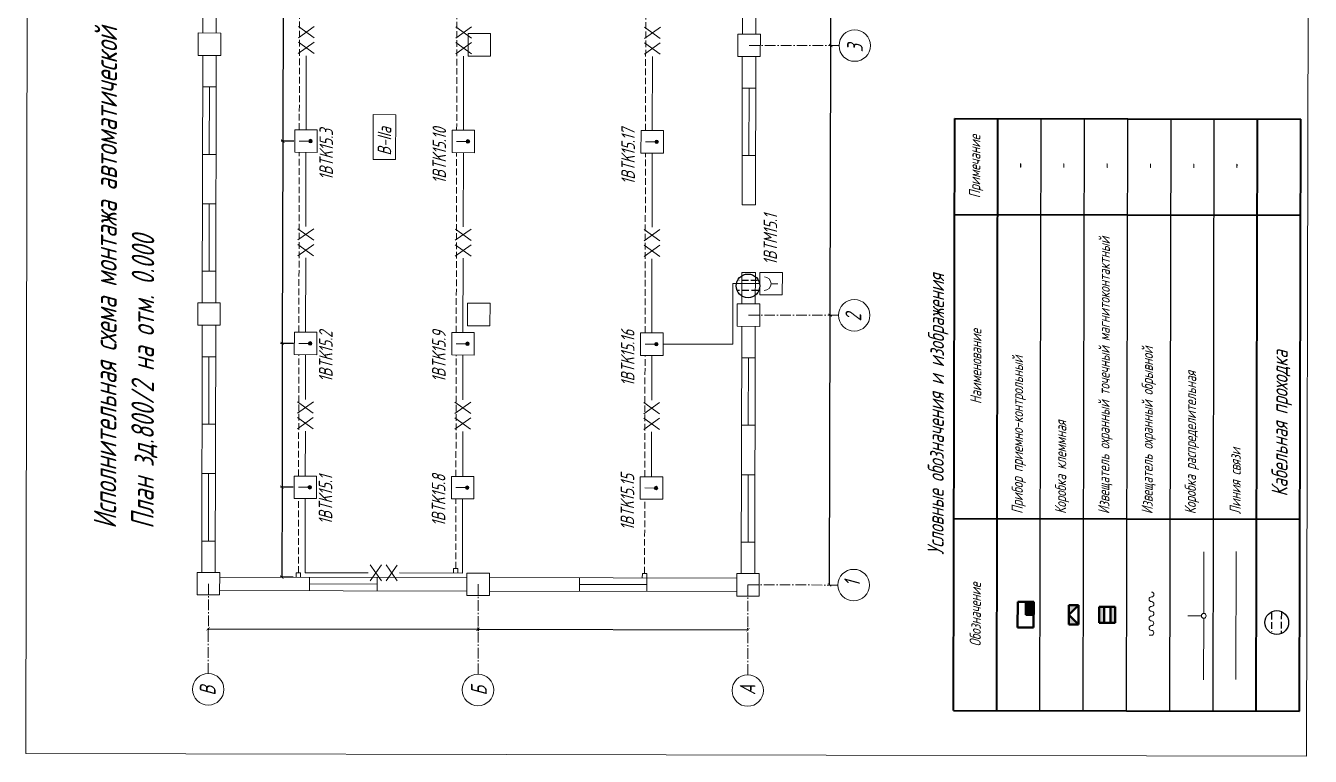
# Model space of a CAD drawing. Header units: millimetres. Extents: x 11147 to 17246, y -744 to 6547.
# Drawn here: x 14633 to 15604, y 5202 to 5755 of the extents above; entities that cross this region are included whole.
import ezdxf

# ---------------------------------------------------------------- set-up
doc = ezdxf.new("R2010")
doc.units = ezdxf.units.MM
doc.linetypes.add('gost5', pattern=[7, 5, -2, 0])
doc.linetypes.add('gost6', pattern=[12, 8, -1.5, 1, -1.5])
doc.layers.get('Defpoints').update_dxf_attribs({"color": 33})
for name, color, linetype, lineweight in [('датчик', 10, 'Continuous', 50), ('Датчики (Вновь)', 2, 'Continuous', 50), ('КаБель силовой (Вновь)', 1, 'Continuous', 60), ('Линия связи (Вновь)', 3, 'Continuous', 60), ('Осевая', 4, 'gost6', 25), ('ППК и др. приБоры', 171, 'Continuous', 50), ('Размерная', 4, 'Continuous', 25), ('Рамка толстая', 7, 'Continuous', 60), ('Рамка тонкая', 5, 'Continuous', 25), ('Связь', 84, 'Continuous', 50), ('Строительный', 251, 'Continuous', 13), ('ТаБлица', 253, 'Continuous', 25), ('текст', 7, 'Continuous', 25), ('Щиты пульты (Вновь)', 5, 'Continuous', 50), ('Элемент эл. схем', 7, 'Continuous', 35)]:
    doc.layers.add(name, color=color, linetype=linetype, lineweight=lineweight)
doc.styles.add('Simplex', font='simplex.shx', dxfattribs={"width": 0.7, "oblique": 15})
doc.styles.get("Standard").update_dxf_attribs({"font": 'arial.ttf'})
doc.dimstyles.new('ISO-25', dxfattribs={"dimtxt": 2.5, "dimasz": 2.5, "dimexe": 1.25, "dimexo": 0.625, "dimtad": 1, "dimtxsty": 'Standard', "dimcen": 2.5, "dimadec": 0, "dimazin": 0, "dimtfac": 1, "dimtmove": 0, "dimatfit": 3, "dimfxl": 1, "dimarcsym": 0})

# ---------------------------------------------------------------- blocks, each defined once
blk = doc.blocks.new('_ArchTick')
at = {"color": 0, "linetype": 'ByBlock', "const_width": 0.15}
blk.add_lwpolyline([(-0.5, -0.5), (0.5, 0.5)], dxfattribs=at)
blk = doc.blocks.new('*D105')
at = {"layer": 'Defpoints', "color": 0, "lineweight": 80, "transparency": 16777216}
for p in [(15241.26, 5535.49), (15241.26, 5535.49), (15240.84, 5331.49)]:
    blk.add_point(p, dxfattribs=at)
at = {"layer": 'Размерная', "color": 0, "lineweight": -2, "transparency": 16777216}
for p, q in [((15240.64, 5535.49), (15240.01, 5535.49)), ((15240.84, 5331.49), (15241.26, 5535.49)), ((15241.46, 5331.49), (15242.09, 5331.49))]:
    blk.add_line(p, q, dxfattribs=at)
at = {"layer": 'Размерная', "color": 0, "lineweight": -2, "transparency": 16777216, "xscale": 2.5, "yscale": 2.5, "zscale": 2.5}
for p, rotation in [((15241.26, 5535.49), 89.88075628171742), ((15240.84, 5331.49), 269.8807562817174)]:
    blk.add_blockref('_ArchTick', p, dxfattribs=dict(at, rotation=rotation))
blk = doc.blocks.new('*D106')
at = {"layer": 'Defpoints', "color": 0, "lineweight": 80, "transparency": 16777216}
for p in [(15241.69, 5739.49), (15241.69, 5739.49), (15241.26, 5535.49)]:
    blk.add_point(p, dxfattribs=at)
at = {"layer": 'Размерная', "color": 0, "lineweight": -2, "transparency": 16777216}
for p, q in [((15241.06, 5739.49), (15240.44, 5739.49)), ((15241.26, 5535.49), (15241.69, 5739.49)), ((15241.89, 5535.49), (15242.51, 5535.49))]:
    blk.add_line(p, q, dxfattribs=at)
at = {"layer": 'Размерная', "color": 0, "lineweight": -2, "transparency": 16777216, "xscale": 2.5, "yscale": 2.5, "zscale": 2.5}
for p, rotation in [((15241.69, 5739.49), 89.88075628171742), ((15241.26, 5535.49), 269.8807562817174)]:
    blk.add_blockref('_ArchTick', p, dxfattribs=dict(at, rotation=rotation))
blk = doc.blocks.new('*D107')
at = {"layer": 'Defpoints', "color": 0, "lineweight": 80, "transparency": 16777216}
for p in [(15242.11, 5943.49), (15242.11, 5943.49), (15241.69, 5739.49)]:
    blk.add_point(p, dxfattribs=at)
at = {"layer": 'Размерная', "color": 0, "lineweight": -2, "transparency": 16777216}
for p, q in [((15241.49, 5943.49), (15240.86, 5943.49)), ((15241.69, 5739.49), (15242.11, 5943.49)), ((15242.31, 5739.49), (15242.94, 5739.49))]:
    blk.add_line(p, q, dxfattribs=at)
at = {"layer": 'Размерная', "color": 0, "lineweight": -2, "transparency": 16777216, "xscale": 2.5, "yscale": 2.5, "zscale": 2.5}
for p, rotation in [((15242.11, 5943.49), 89.88075628171742), ((15241.69, 5739.49), 269.8807562817174)]:
    blk.add_blockref('_ArchTick', p, dxfattribs=dict(at, rotation=rotation))
blk = doc.blocks.new('*D119')
at = {"layer": 'Defpoints', "color": 0, "lineweight": 80, "transparency": 16777216}
for p in [(14975.06, 5298.05), (15179.06, 5297.62), (15179.06, 5297.62)]:
    blk.add_point(p, dxfattribs=at)
at = {"layer": 'Размерная', "color": 0, "lineweight": -2, "transparency": 16777216}
for p, q in [((14975.06, 5298.05), (15179.06, 5297.62)), ((14975.06, 5297.42), (14975.06, 5296.8)), ((15179.06, 5298.25), (15179.07, 5298.87))]:
    blk.add_line(p, q, dxfattribs=at)
at = {"layer": 'Размерная', "color": 0, "lineweight": -2, "transparency": 16777216, "xscale": 2.5, "yscale": 2.5, "zscale": 2.5}
for p, rotation in [((14975.06, 5298.05), 179.8807562817177), ((15179.06, 5297.62), 359.8807562817177)]:
    blk.add_blockref('_ArchTick', p, dxfattribs=dict(at, rotation=rotation))
blk = doc.blocks.new('*D110')
at = {"layer": 'Defpoints', "color": 0, "lineweight": 80, "transparency": 16777216}
for p in [(14771.06, 5298.47), (14975.06, 5298.05), (14975.06, 5298.05)]:
    blk.add_point(p, dxfattribs=at)
at = {"layer": 'Размерная', "color": 0, "lineweight": -2, "transparency": 16777216}
for p, q in [((14771.06, 5298.47), (14975.06, 5298.05)), ((14771.06, 5297.85), (14771.06, 5297.22)), ((14975.06, 5298.67), (14975.07, 5299.3))]:
    blk.add_line(p, q, dxfattribs=at)
at = {"layer": 'Размерная', "color": 0, "lineweight": -2, "transparency": 16777216, "xscale": 2.5, "yscale": 2.5, "zscale": 2.5}
for p, rotation in [((14771.06, 5298.47), 179.8807562817177), ((14975.06, 5298.05), 359.8807562817177)]:
    blk.add_blockref('_ArchTick', p, dxfattribs=dict(at, rotation=rotation))
blk = doc.blocks.new('*D111')
at = {"layer": 'Defpoints', "color": 0, "lineweight": 80, "transparency": 16777216}
for p in [(14835.89, 5405.44), (14826.64, 5337.45), (14835.74, 5337.44)]:
    blk.add_point(p, dxfattribs=at)
at = {"layer": 'Размерная', "color": 0, "lineweight": -2, "transparency": 16777216}
for p, q in [((14835.26, 5405.44), (14825.53, 5405.46)), ((14826.78, 5405.45), (14826.64, 5337.45)), ((14835.12, 5337.44), (14825.39, 5337.46))]:
    blk.add_line(p, q, dxfattribs=at)
at = {"layer": 'Размерная', "color": 0, "lineweight": -2, "transparency": 16777216, "xscale": 2.5, "yscale": 2.5, "zscale": 2.5}
for p, rotation in [((14826.78, 5405.45), 89.88075628171742), ((14826.64, 5337.45), 269.8807562817174)]:
    blk.add_blockref('_ArchTick', p, dxfattribs=dict(at, rotation=rotation))
blk = doc.blocks.new('*D112')
at = {"layer": 'Defpoints', "color": 0, "lineweight": 80, "transparency": 16777216}
for p in [(14836.11, 5514.24), (14826.78, 5405.45), (14835.89, 5405.44)]:
    blk.add_point(p, dxfattribs=at)
at = {"layer": 'Размерная', "color": 0, "lineweight": -2, "transparency": 16777216}
for p, q in [((14835.49, 5514.24), (14825.76, 5514.26)), ((14827.01, 5514.25), (14826.78, 5405.45)), ((14835.26, 5405.44), (14825.53, 5405.46))]:
    blk.add_line(p, q, dxfattribs=at)
at = {"layer": 'Размерная', "color": 0, "lineweight": -2, "transparency": 16777216, "xscale": 2.5, "yscale": 2.5, "zscale": 2.5}
for p, rotation in [((14827.01, 5514.25), 89.88075628171742), ((14826.78, 5405.45), 269.8807562817174)]:
    blk.add_blockref('_ArchTick', p, dxfattribs=dict(at, rotation=rotation))
blk = doc.blocks.new('*D113')
at = {"layer": 'Defpoints', "color": 0, "lineweight": 80, "transparency": 16777216}
for p in [(14836.43, 5667.23), (14827.01, 5514.25), (14836.11, 5514.24)]:
    blk.add_point(p, dxfattribs=at)
at = {"layer": 'Размерная', "color": 0, "lineweight": -2, "transparency": 16777216}
for p, q in [((14835.81, 5667.24), (14826.07, 5667.26)), ((14827.32, 5667.25), (14827.01, 5514.25)), ((14835.49, 5514.24), (14825.76, 5514.26))]:
    blk.add_line(p, q, dxfattribs=at)
at = {"layer": 'Размерная', "color": 0, "lineweight": -2, "transparency": 16777216, "xscale": 2.5, "yscale": 2.5, "zscale": 2.5}
for p, rotation in [((14827.32, 5667.25), 89.88075628171742), ((14827.01, 5514.25), 269.8807562817174)]:
    blk.add_blockref('_ArchTick', p, dxfattribs=dict(at, rotation=rotation))
blk = doc.blocks.new('*D114')
at = {"layer": 'Defpoints', "color": 0, "lineweight": 80, "transparency": 16777216}
for p in [(14836.75, 5820.23), (14827.32, 5667.25), (14836.43, 5667.23)]:
    blk.add_point(p, dxfattribs=at)
at = {"layer": 'Размерная', "color": 0, "lineweight": -2, "transparency": 16777216}
for p, q in [((14836.12, 5820.24), (14826.39, 5820.26)), ((14827.64, 5820.25), (14827.32, 5667.25)), ((14835.81, 5667.24), (14826.07, 5667.26))]:
    blk.add_line(p, q, dxfattribs=at)
at = {"layer": 'Размерная', "color": 0, "lineweight": -2, "transparency": 16777216, "xscale": 2.5, "yscale": 2.5, "zscale": 2.5}
for p, rotation in [((14827.64, 5820.25), 89.88075628171742), ((14827.32, 5667.25), 269.8807562817174)]:
    blk.add_blockref('_ArchTick', p, dxfattribs=dict(at, rotation=rotation))
blk = doc.blocks.new('A$C48594EF7')
at = {"layer": 'Щиты пульты (Вновь)'}
h = blk.add_hatch(color=256, dxfattribs=at)
h.paths.add_polyline_path([(0, 3), (0, 0), (3, 3)])
h.paths.add_polyline_path([(6, 3), (3, 3), (6, 0)])
for p, q in [((0, 3), (0, 0)), ((6, 3), (0, 3)), ((0, 0), (3, 3)), ((3, 3), (6, 0)), ((6, 0), (6, 3)), ((0, 0), (6, 0))]:
    blk.add_line(p, q, dxfattribs=at)
blk = doc.blocks.new('*T164')
at = {"layer": 'ТаБлица', "color": 0, "linetype": 'ByBlock', "lineweight": 40, "transparency": 16777216}
for p, q in [((0, 0), (0.93, 447.7)), ((0.93, 447.7), (262.65, 447.15)), ((32.71, -0.07), (33.65, 447.63)), ((229, -0.48), (229.94, 447.22)), ((261.72, -0.54), (262.65, 447.15)), ((0.78, 375.1), (262.5, 374.55)), ((0.3, 145.2), (262.02, 144.65)), ((0, 0), (261.72, -0.54))]:
    blk.add_line(p, q, dxfattribs=at)
at = {"layer": 'ТаБлица', "color": 5, "linetype": 'ByBlock', "lineweight": 25, "transparency": 16777216}
for p, q in [((65.43, -0.14), (66.36, 447.56)), ((98.14, -0.2), (99.08, 447.49)), ((130.86, -0.27), (131.79, 447.43)), ((163.57, -0.34), (164.51, 447.36)), ((196.29, -0.41), (197.22, 447.29))]:
    blk.add_line(p, q, dxfattribs=at)
at = {"layer": 'ТаБлица', "color": 2, "lineweight": 20, "transparency": 16777216, "char_height": 8.47, "rotation": 89.88076, "style": 'Simplex'}
for s, insert, width, attachment_point in [('{\\C256;\\c0;Примечание}', (17.21, 411.37), 72.6, 5), ('-', (49.93, 411.3), 65.34, 5), ('-', (82.64, 411.23), 65.34, 5), ('-', (115.36, 411.16), 65.34, 5), ('-', (148.07, 411.09), 65.34, 5), ('-', (180.79, 411.02), 65.34, 5), ('-', (213.5, 410.96), 65.34, 5), ('{\\C256;\\c0;Извещатель охранный точечный магнитоконтактный }', (114.81, 148.59), 222.64, 4), ('{\\C256;\\c0;Наименование}', (16.9, 260.12), 229.9, 5), ('{\\C256;\\c0;Извещатель охранный обрывной}', (147.53, 148.52), 222.64, 4), ('{\\C256;\\c0;Прибор приемно-контрольный}', (49.38, 148.73), 222.64, 4), ('{\\C256;\\c0;Коробка распределительная}', (180.24, 148.46), 222.64, 4), ('{\\C256;\\c0;Коробка клеммная}', (82.1, 148.66), 222.64, 4), ('{\\C256;\\c0;Линия связи}', (212.96, 148.39), 222.64, 4), ('{\\C256;\\c0;Обозначение}', (16.51, 72.57), 145.2, 5)]:
    blk.add_mtext(s, dxfattribs=dict(at, insert=insert, width=width, attachment_point=attachment_point))
blk = doc.blocks.new('A$C3F1D3E92')
at = {"layer": 'Датчики (Вновь)', "true_color": 0x000000}
h = blk.add_hatch(color=18, dxfattribs=at)
h.paths.add_polyline_path([(5, 3.5), (5, 5), (0, 5), (0, 3.5)])
h.paths.add_polyline_path([(0, 1.5), (0, 0), (5, 0), (5, 1.5)])
at = {"layer": 'Датчики (Вновь)', "color": 18, "true_color": 0x000000}
for p, q in [((0, 5), (0, 0)), ((5, 5), (0, 5)), ((5, 0), (5, 5)), ((0, 3.5), (5, 3.5)), ((0, 1.5), (5, 1.5)), ((0, 0), (5, 0))]:
    blk.add_line(p, q, dxfattribs=at)
blk = doc.blocks.new('A$C3B4B2642')
at = {"layer": 'ППК и др. приБоры'}
blk.add_hatch(color=256, dxfattribs=at).paths.add_polyline_path([(4, 2.5), (4, 0), (8, 0), (8, 2.5)])
for p, q in [((0, 5), (0, 0)), ((8, 5), (0, 5)), ((8, 0), (8, 5)), ((4, 0), (4, 2.5)), ((4, 2.5), (8, 2.5)), ((0, 0), (8, 0))]:
    blk.add_line(p, q, dxfattribs=at)

msp = doc.modelspace()

# ---------------------------------------------------------------- hatches: boundary and pattern name
at = {"layer": 'датчик', "lineweight": 20}
for points in [[(14848.33372, 5668.57002, 1), (14848.32806, 5665.85003, 1)], [(14967.33346, 5668.32236, 1), (14967.3278, 5665.60236, 1)], [(15110.13315, 5668.02516, 1), (15110.12749, 5665.30517, 1)], [(14848.0153, 5515.57035, 1), (14848.00964, 5512.85036, 1)], [(14967.01504, 5515.32269, 1), (14967.00938, 5512.60269, 1)], [(15109.81473, 5515.02549, 1), (15109.80907, 5512.3055, 1)], [(14847.78886, 5406.77059, 1), (14847.7832, 5404.05059, 1)], [(14966.78861, 5406.52292, 1), (14966.78295, 5403.80293, 1)], [(15109.5883, 5406.22573, 1), (15109.58264, 5403.50574, 1)]]:
    msp.add_hatch(color=256, dxfattribs=at).paths.add_polyline_path(points)

# ---------------------------------------------------------------- linework, layer by layer
at = {"color": 1, "linetype": 'gost5', "lineweight": 30}
for p, q in [((15186.40601, 5561.78535), (15172.20397, 5561.69045)), ((15186.76391, 5554.19317), (15171.31665, 5554.34977)), ((15574.89016, 5310.36646), (15574.98506, 5296.16442)), ((15582.48234, 5310.72436), (15582.32573, 5295.27711))]:
    msp.add_line(p, q, dxfattribs=at)
at = {"color": 5, "lineweight": 30}
for centre in [(15179.17202, 5557.69357), (15578.98194, 5303.13247)]:
    msp.add_circle(centre, 8.97299, dxfattribs=at)
at = {"layer": 'датчик', "lineweight": 20}
for p, q in [((14836.41323, 5658.73481), (14836.44861, 5675.73477)), ((14836.44861, 5675.73477), (14853.44857, 5675.69939)), ((14853.44857, 5675.69939), (14853.41319, 5658.69943)), ((14955.41297, 5658.48715), (14955.44835, 5675.48711)), ((14955.44835, 5675.48711), (14972.44831, 5675.45173)), ((14972.44831, 5675.45173), (14972.41293, 5658.45177)), ((15098.21266, 5658.18995), (15098.24804, 5675.18991)), ((15098.24804, 5675.18991), (15115.248, 5675.15453)), ((15115.248, 5675.15453), (15115.21262, 5658.15457)), ((14839.83091, 5667.22771), (14847.48089, 5667.21179)), ((14958.83065, 5666.98005), (14966.48064, 5666.96413)), ((15101.63034, 5666.68286), (15109.28033, 5666.66694)), ((14853.41319, 5658.69943), (14836.41323, 5658.73481)), ((14972.41293, 5658.45177), (14955.41297, 5658.48715)), ((15115.21262, 5658.15457), (15098.21266, 5658.18995)), ((14836.0948, 5505.73514), (14836.13018, 5522.7351)), ((14836.13018, 5522.7351), (14853.13015, 5522.69972)), ((14853.13015, 5522.69972), (14853.09477, 5505.69976)), ((14955.09455, 5505.48748), (14955.12993, 5522.48744)), ((14955.12993, 5522.48744), (14972.12989, 5522.45206)), ((14972.12989, 5522.45206), (14972.09451, 5505.4521)), ((15097.89424, 5505.19028), (15097.92962, 5522.19025)), ((15097.92962, 5522.19025), (15114.92958, 5522.15487)), ((15114.92958, 5522.15487), (15114.8942, 5505.1549)), ((14839.51249, 5514.22804), (14847.16247, 5514.21212)), ((14958.51223, 5513.98038), (14966.16221, 5513.96446)), ((15101.31192, 5513.68319), (15108.9619, 5513.66727)), ((14853.09477, 5505.69976), (14836.0948, 5505.73514)), ((14972.09451, 5505.4521), (14955.09455, 5505.48748)), ((15114.8942, 5505.1549), (15097.89424, 5505.19028)), ((14835.86837, 5396.93537), (14835.90375, 5413.93534)), ((14835.90375, 5413.93534), (14852.90371, 5413.89996)), ((14852.90371, 5413.89996), (14852.86833, 5396.89999)), ((14954.86811, 5396.68771), (14954.90349, 5413.68768)), ((14954.90349, 5413.68768), (14971.90346, 5413.6523)), ((14971.90346, 5413.6523), (14971.86808, 5396.65233)), ((15097.6678, 5396.39052), (15097.70318, 5413.39048)), ((15097.70318, 5413.39048), (15114.70315, 5413.3551)), ((15114.70315, 5413.3551), (15114.66777, 5396.35514)), ((14839.28605, 5405.42828), (14846.93604, 5405.41236)), ((14958.2858, 5405.18062), (14965.93578, 5405.1647)), ((15101.08549, 5404.88342), (15108.73547, 5404.8675)), ((14852.86833, 5396.89999), (14835.86837, 5396.93537)), ((14971.86808, 5396.65233), (14954.86811, 5396.68771)), ((15114.66777, 5396.35514), (15097.6678, 5396.39052))]:
    msp.add_line(p, q, dxfattribs=at)
for centre in [(14848.33089, 5667.21002), (14967.33063, 5666.96236), (15110.13032, 5666.66517), (14848.01247, 5514.21035), (14967.01221, 5513.96269), (15109.8119, 5513.6655), (14847.78603, 5405.41059), (14966.78578, 5405.16293), (15109.58547, 5404.86573)]:
    msp.add_circle(centre, 1.36, dxfattribs=at)
at = {"layer": 'Датчики (Вновь)', "color": 5, "lineweight": 20}
for p, q in [((15188.08957, 5550.90267), (15188.12495, 5567.90263)), ((15188.12495, 5567.90263), (15205.12491, 5567.86725)), ((15205.12491, 5567.86725), (15205.08953, 5550.86729)), ((15201.70723, 5559.37434), (15196.60724, 5559.38496)), ((15205.08953, 5550.86729), (15188.08957, 5550.90267))]:
    msp.add_line(p, q, dxfattribs=at)
msp.add_arc((15191.50725, 5559.39557), 5.1, 269.88075628, 89.88075628, dxfattribs=at)
at = {"layer": 'КаБель силовой (Вновь)', "lineweight": 20}
msp.add_line((15484.20283, 5293.49728), (15482.38783, 5293.50106), dxfattribs=at)
for centre, start, end in [((15484.26705, 5324.35221), 269.88075628, 89.88075628), ((15484.24438, 5313.46224), 89.88075628, 269.88075628), ((15484.25949, 5320.72222), 89.88075628, 269.88075628), ((15484.25194, 5317.09223), 269.88075628, 89.88075628), ((15484.22927, 5306.20225), 89.88075628, 269.88075628), ((15484.22172, 5302.57226), 269.88075628, 89.88075628), ((15484.23683, 5309.83225), 269.88075628, 89.88075628), ((15484.21416, 5298.94227), 89.88075628, 269.88075628), ((15484.20661, 5295.31228), 269.88075628, 89.88075628)]:
    msp.add_arc(centre, 1.815, start, end, dxfattribs=at)
at = {"layer": 'Линия связи (Вновь)', "lineweight": 20}
for p, q in [((14839.14366, 5745.42931), (14851.06133, 5753.90453)), ((14851.04364, 5745.40455), (14839.16135, 5753.92929)), ((14958.1434, 5745.18165), (14970.06107, 5753.65687)), ((14970.04338, 5745.15688), (14958.16109, 5753.68163)), ((15100.94309, 5744.88446), (15112.86076, 5753.35967)), ((15112.84307, 5744.85969), (15100.96078, 5753.38444)), ((14839.11889, 5733.52934), (14851.03656, 5742.00455)), ((14851.01887, 5733.50457), (14839.13658, 5742.02932)), ((14958.11864, 5733.28168), (14970.0363, 5741.75689)), ((14970.01861, 5733.25691), (14958.13633, 5741.78166)), ((15100.91833, 5732.98448), (15112.83599, 5741.4597)), ((15112.8183, 5732.95972), (15100.93602, 5741.48446)), ((14845.06534, 5731.81696), (14844.94859, 5675.71708)), ((14964.06509, 5731.5693), (14963.94833, 5675.46942)), ((15106.86478, 5731.2721), (15106.74802, 5675.17222)), ((14844.79645, 5602.61724), (14844.91321, 5658.71712)), ((14963.7962, 5602.36958), (14963.91295, 5658.46946)), ((15106.59589, 5602.07238), (15106.71264, 5658.17226)), ((14838.82524, 5592.42964), (14850.7429, 5600.90486)), ((14850.72521, 5592.40488), (14838.84293, 5600.92963)), ((14957.82498, 5592.18198), (14969.74264, 5600.6572)), ((14969.72495, 5592.15722), (14957.84267, 5600.68196)), ((15100.62467, 5591.88479), (15112.54234, 5600.36)), ((15112.52465, 5591.86002), (15100.64236, 5600.38477)), ((14838.80047, 5580.52967), (14850.71814, 5589.00489)), ((14850.70045, 5580.5049), (14838.81816, 5589.02965)), ((14957.80021, 5580.28201), (14969.71788, 5588.75722)), ((14969.70019, 5580.25724), (14957.8179, 5588.78199)), ((15100.5999, 5579.98481), (15112.51757, 5588.46003)), ((15112.49988, 5579.96005), (15100.6176, 5588.48479)), ((14844.74692, 5578.81729), (14844.63017, 5522.71741)), ((14963.74666, 5578.56963), (14963.62991, 5522.46975)), ((15106.54635, 5578.27243), (15106.4296, 5522.17256)), ((15167.61178, 5513.5452), (15167.7073, 5559.44511)), ((15188.10726, 5559.40265), (15167.7073, 5559.44511)), ((15114.91189, 5513.65488), (15167.61178, 5513.5452)), ((14844.52403, 5471.71752), (14844.59484, 5505.71745)), ((14963.52377, 5471.46986), (14963.59458, 5505.46979)), ((15106.32346, 5471.17267), (15106.39422, 5505.17259)), ((14838.55281, 5461.52993), (14850.47047, 5470.00514)), ((14850.45278, 5461.50516), (14838.5705, 5470.02991)), ((14957.55255, 5461.28227), (14969.47022, 5469.75748)), ((14969.45253, 5461.2575), (14957.57024, 5469.78225)), ((15100.35224, 5460.98507), (15112.26991, 5469.46029)), ((15112.25222, 5460.9603), (15100.36993, 5469.48505)), ((14838.52804, 5449.62995), (14850.44571, 5458.10517)), ((14850.42802, 5449.60519), (14838.54573, 5458.12993)), ((14957.52779, 5449.38229), (14969.44545, 5457.85751)), ((14969.42776, 5449.35752), (14957.54548, 5457.88227)), ((15100.32748, 5449.0851), (15112.24514, 5457.56031)), ((15112.22745, 5449.06033), (15100.34517, 5457.58508)), ((14844.47449, 5447.91757), (14844.40373, 5413.91765)), ((14963.47423, 5447.66991), (14963.40347, 5413.66999)), ((15106.27393, 5447.37272), (15106.20317, 5413.37279)), ((14844.2516, 5340.81781), (14844.36835, 5396.91768)), ((14963.36809, 5396.67002), (14963.25134, 5340.57014)), ((15523.78586, 5310.00662), (15523.88281, 5356.59152)), ((15547.98321, 5260.03412), (15548.18467, 5356.83391)), ((14893.53911, 5334.76522), (14902.06385, 5346.6475)), ((14893.56387, 5346.66519), (14902.03909, 5334.74753)), ((14905.43908, 5334.74045), (14913.96383, 5346.62273)), ((14905.46385, 5346.64042), (14913.93906, 5334.72276)), ((14891.85149, 5340.71874), (14844.2516, 5340.81781)), ((14915.65144, 5340.66921), (14963.25134, 5340.57014)), ((15521.96708, 5308.1954), (15511.68211, 5308.21681)), ((15523.68135, 5259.79173), (15523.7783, 5306.37663))]:
    msp.add_line(p, q, dxfattribs=at)
at = {"layer": 'Осевая', "lineweight": 20}
for p, q in [((15179.98231, 5739.61995), (15247.98216, 5739.47843)), ((15179.55774, 5535.62039), (15247.5576, 5535.47887)), ((14771.13406, 5332.46996), (14770.99254, 5264.47011)), ((14975.13362, 5332.0454), (14974.9921, 5264.04554)), ((15179.13318, 5331.62083), (15178.99166, 5263.62098)), ((15179.13318, 5331.62083), (15247.13303, 5331.47931))]:
    msp.add_line(p, q, dxfattribs=at)
at = {"layer": 'Рамка толстая', "color": 18, "lineweight": 20, "true_color": 0x000000}
for p, q in [((14632.95709, 5203.96819), (14635.73159, 6537.09031)), ((15601.58, 5201.9523), (15604.35449, 6535.07441)), ((15601.58, 5201.9523), (14632.95709, 5203.96819))]:
    msp.add_line(p, q, dxfattribs=at)
at = {"layer": 'Рамка тонкая', "lineweight": 20}
for p, q in [((14895.77297, 5687.22083), (14895.70221, 5653.22091)), ((14912.77294, 5687.18545), (14895.77297, 5687.22083)), ((14912.70218, 5653.18553), (14912.77294, 5687.18545)), ((14895.70221, 5653.22091), (14912.70218, 5653.18553))]:
    msp.add_line(p, q, dxfattribs=at)
for centre in [(15259.88214, 5739.45366), (15259.45757, 5535.4541), (15259.03301, 5331.45454), (14770.96778, 5252.57013), (14974.96734, 5252.14557), (15178.96689, 5251.72101)]:
    msp.add_circle(centre, 11.9, dxfattribs=at)
at = {"layer": 'Связь', "lineweight": 20}
msp.add_circle((15523.78208, 5308.19163), 1.815, dxfattribs=at)
at = {"layer": 'Строительный', "lineweight": 20}
for p, q in [((14766.90089, 5748.97967), (14767.29008, 5935.97927)), ((14777.10087, 5748.95844), (14777.49005, 5935.95804)), ((15174.90001, 5748.13054), (15175.28919, 5935.13014)), ((15185.09999, 5748.10932), (15185.48917, 5935.10891)), ((14763.5009, 5748.98675), (14763.46552, 5731.98678)), ((14780.50086, 5748.95137), (14763.5009, 5748.98675)), ((14780.46548, 5731.9514), (14780.50086, 5748.95137)), ((14967.50046, 5748.56218), (14967.46508, 5731.56222)), ((14984.50042, 5748.5268), (14967.50046, 5748.56218)), ((14984.46504, 5731.52684), (14984.50042, 5748.5268)), ((15171.50002, 5748.13762), (15171.46464, 5731.13766)), ((15188.49998, 5748.10224), (15171.50002, 5748.13762)), ((15188.4646, 5731.10228), (15188.49998, 5748.10224)), ((14763.46552, 5731.98678), (14780.46548, 5731.9514)), ((14766.47633, 5544.98011), (14766.86551, 5731.97971)), ((14776.67631, 5544.95889), (14777.06549, 5731.95848)), ((14967.46508, 5731.56222), (14984.46504, 5731.52684)), ((15171.46464, 5731.13766), (15188.4646, 5731.10228)), ((15174.63112, 5618.93082), (15174.86463, 5731.13058)), ((15184.8311, 5618.9096), (15185.06461, 5731.10935)), ((14766.81598, 5708.17976), (14777.01596, 5708.15853)), ((14771.80983, 5657.16926), (14771.91597, 5708.16915)), ((15174.8151, 5707.33063), (15185.01507, 5707.3094)), ((15179.80895, 5656.32013), (15179.91509, 5707.32002)), ((14776.90982, 5657.15864), (14766.70984, 5657.17987)), ((15184.90893, 5656.30951), (15174.70896, 5656.33074)), ((14766.632, 5619.77995), (14776.83198, 5619.75872)), ((14771.62585, 5568.76945), (14771.73199, 5619.76934)), ((15174.63112, 5618.93082), (15184.8311, 5618.9096)), ((14776.72584, 5568.75883), (14766.52586, 5568.78006)), ((15174.47545, 5544.13099), (15174.52498, 5567.93093)), ((15184.72496, 5567.90971), (15174.52498, 5567.93093)), ((15184.67542, 5544.10976), (15184.72496, 5567.90971)), ((14763.07634, 5544.98719), (14763.04096, 5527.98723)), ((14780.0763, 5544.95181), (14763.07634, 5544.98719)), ((14780.04092, 5527.95185), (14780.0763, 5544.95181)), ((14967.0759, 5544.56263), (14967.04051, 5527.56266)), ((14984.07586, 5544.52725), (14967.0759, 5544.56263)), ((14984.04048, 5527.52728), (14984.07586, 5544.52725)), ((15171.07545, 5544.13806), (15171.04007, 5527.1381)), ((15188.07542, 5544.10268), (15171.07545, 5544.13806)), ((15188.04004, 5527.10272), (15188.07542, 5544.10268)), ((14763.04096, 5527.98723), (14780.04092, 5527.95185)), ((14766.05177, 5340.98056), (14766.44095, 5527.98015)), ((14776.25174, 5340.95933), (14776.64093, 5527.95892)), ((14967.04051, 5527.56266), (14984.04048, 5527.52728)), ((15171.04007, 5527.1381), (15188.04004, 5527.10272)), ((15174.05088, 5340.13143), (15174.44007, 5527.13102)), ((15184.25086, 5340.1102), (15184.64004, 5527.10979)), ((14766.39142, 5504.1802), (14776.59139, 5504.15897)), ((14771.38527, 5453.1697), (14771.49141, 5504.16959)), ((15174.39053, 5503.33107), (15184.59051, 5503.30985)), ((15179.38438, 5452.32057), (15179.49052, 5503.32046)), ((14776.48525, 5453.15908), (14766.28528, 5453.18031)), ((15184.48437, 5452.30996), (15174.28439, 5452.33118)), ((14766.20744, 5415.78039), (14776.40742, 5415.75916)), ((14771.20129, 5364.76989), (14771.30743, 5415.76978)), ((15174.20656, 5414.93127), (15184.40653, 5414.91004)), ((15179.2004, 5363.92076), (15179.30654, 5414.92065)), ((14776.30128, 5364.75928), (14766.1013, 5364.7805)), ((15184.30039, 5363.91015), (15174.10041, 5363.93138)), ((14762.65177, 5340.98763), (14762.61639, 5323.98767)), ((14779.65174, 5340.95225), (14762.65177, 5340.98763)), ((14779.61636, 5323.95229), (14779.65174, 5340.95225)), ((14779.64466, 5337.55226), (14966.64426, 5337.16307)), ((14847.62329, 5327.21076), (14847.64451, 5337.41074)), ((14898.6444, 5337.3046), (14898.62317, 5327.10462)), ((14966.65133, 5340.56307), (14966.61595, 5323.5631)), ((14983.65129, 5340.52769), (14966.65133, 5340.56307)), ((14983.61591, 5323.52772), (14983.65129, 5340.52769)), ((14983.64422, 5337.12769), (15170.64381, 5336.73851)), ((15051.62284, 5326.7862), (15051.64407, 5336.98617)), ((15102.64396, 5336.88003), (15102.62273, 5326.68005)), ((15170.65089, 5340.1385), (15170.61551, 5323.13854)), ((15187.65085, 5340.10312), (15170.65089, 5340.1385)), ((15187.61547, 5323.10316), (15187.65085, 5340.10312)), ((14762.61639, 5323.98767), (14779.61636, 5323.95229)), ((14779.62343, 5327.35228), (14966.62303, 5326.9631)), ((14847.6339, 5332.31075), (14898.63379, 5332.20461)), ((14966.61595, 5323.5631), (14983.61591, 5323.52772)), ((14983.62299, 5326.92772), (15170.62259, 5326.53853)), ((15051.63346, 5331.88618), (15102.63335, 5331.78004)), ((15170.61551, 5323.13854), (15187.61547, 5323.10316))]:
    msp.add_line(p, q, dxfattribs=at)
at = {"layer": 'Элемент эл. схем', "linetype": 'gost5', "lineweight": 20}
for p, q in [((14839.8486, 5675.72769), (14840.13164, 5811.7274)), ((14958.84834, 5675.48003), (14959.13138, 5811.47974)), ((15101.64803, 5675.18284), (15101.93108, 5811.18254)), ((14839.53018, 5522.72803), (14839.81322, 5658.72773)), ((14958.52992, 5522.48036), (14958.81296, 5658.48007)), ((15101.32961, 5522.18317), (15101.61265, 5658.18287)), ((14839.30374, 5413.92826), (14839.4948, 5505.72806)), ((14958.30349, 5413.6806), (14958.49454, 5505.4804)), ((15101.10318, 5413.3834), (15101.29423, 5505.18321)), ((14839.15161, 5340.82842), (14839.26836, 5396.9283)), ((14958.15843, 5343.98075), (14958.26811, 5396.68064)), ((15100.95104, 5340.28356), (15101.0678, 5396.38344)), ((14956.45135, 5340.5843), (14956.45843, 5343.98429)), ((14956.45843, 5343.98429), (14959.85842, 5343.97721)), ((14959.85842, 5343.97721), (14959.85135, 5340.57722)), ((14837.44454, 5337.43197), (14837.45161, 5340.83196)), ((14837.45161, 5340.83196), (14840.8516, 5340.82488)), ((14840.8516, 5340.82488), (14840.84453, 5337.42489)), ((15099.24397, 5336.88711), (15099.25104, 5340.2871)), ((15099.25104, 5340.2871), (15102.65104, 5340.28003)), ((15102.65104, 5340.28003), (15102.64396, 5336.88003))]:
    msp.add_line(p, q, dxfattribs=at)

# ---------------------------------------------------------------- block references
msp.add_blockref('*T164', (15334.51803, 5236.57124))
at = {"lineweight": 20, "xscale": 2.42, "yscale": 2.42, "zscale": 2.42, "rotation": 89.88075628169861}
for name, p in [('A$C3B4B2642', (15395.14882, 5299.3649)), ('A$C3F1D3E92', (15456.85345, 5302.86662))]:
    msp.add_blockref(name, p, dxfattribs=at)
at = {"layer": 'ТаБлица', "color": 2, "lineweight": 20, "xscale": 2.42, "yscale": 2.42, "zscale": 2.42, "rotation": 89.88075628169861}
msp.add_blockref('A$C48594EF7', (15429.06447, 5301.7306), dxfattribs=at)

# ---------------------------------------------------------------- texts
at = {"layer": 'ТаБлица', "color": 2, "lineweight": 20, "char_height": 12.1, "width": 447.4224887, "attachment_point": 5, "rotation": 89.88075628, "style": 'Simplex'}
for s, insert in [('{\\C256;\\c0;Условные обозначения и изображения}', (15322.88422, 5460.58469)), ('{\\C256;\\c0;Кабельная проходка}', (15582.79726, 5453.66221))]:
    msp.add_mtext(s, dxfattribs=dict(at, insert=insert))
at = {"layer": 'текст', "lineweight": 20, "ltscale": 100, "insert": (14684.3868, 5374.10054), "char_height": 17, "width": 836.672, "attachment_point": 1, "rotation": 89.88075628, "style": 'Simplex'}
msp.add_mtext('Исполнительная схема монтажа автоматической пожарной сигнализации\\PПлан зд.800/2 на отм. 0.000', dxfattribs=at)
at = {"layer": 'текст', "lineweight": 20, "attachment_point": 1, "rotation": 89.88075628, "style": 'Simplex'}
for s, width, insert, char_height in [('\\pi-0.82105;3', 6.0958109, (15254.10098, 5735.22167), 11.9), ('\\pi-20.967;1BTK15.3', 5, (14855.11662, 5658.69597), 10.2), ('\\pi-8.661;B-IIa', 10, (14899.1328, 5664.9775), 10.2), ('\\pi-23.426;1BTK15.10', 5, (14940.61879, 5658.51802), 10.2), ('\\pi-23.857;1BTK15.17', 5, (15083.41848, 5658.22082), 10.2), ('1BTM15.1', 5, (15190.90167, 5573.58398), 10.2), ('\\pi-0.82105;2', 6.0958109, (15252.84498, 5531.72843), 11.9), ('\\pi-20.706;1BTK15.2', 5, (14854.79825, 5505.69625), 10.2), ('\\pi-20.601;1BTK15.9', 5, (14940.30042, 5505.5183), 10.2), ('\\pi-23.321;1BTK15.16', 5, (15083.10011, 5505.2211), 10.2), ('\\pi-19.607;1BTK15.1', 5, (14854.57177, 5396.89645), 10.2), ('\\pi-20.771;1BTK15.8', 5, (14940.07393, 5396.7185), 10.2), ('\\pi-23.517;1BTK15.15', 5, (15082.87362, 5396.42131), 10.2), ('\\pi1.4536;1', 6.0958109, (15251.87908, 5328.77676), 11.9), ('\\pi-1.0194;В', 6.0958109, (14764.60205, 5248.92065), 11.9), ('\\pi-0.72806;Б', 6.0958109, (14969.6506, 5248.69932), 11.9), ('\\pi-0.32376;А', 6.0958109, (15172.89985, 5248.53652), 11.9)]:
    msp.add_mtext_dynamic_manual_height_columns(s, width=width, gutter_width=12.5, heights=[0], dxfattribs=dict(at, insert=insert, char_height=char_height))

# ---------------------------------------------------------------- dimensions: what is measured, and where the dimension line sits
at = {"layer": 'Размерная', "lineweight": 20}
for base, p1, p2, angle, picture, middle in [((15242.11038, 5943.49109), (15241.68581, 5739.49153), (15242.11038, 5943.49109), 89.88075628, '*D107', (15241.8981, 5841.49131)), ((14827.32364, 5667.25374), (14836.74934, 5820.23446), (14836.43092, 5667.23479), 89.88075628, '*D114', (14827.48285, 5743.75358)), ((14827.00522, 5514.25407), (14836.43092, 5667.23479), (14836.11249, 5514.23512), 89.88075628, '*D113', (14827.16443, 5590.75391)), ((15241.26125, 5535.49197), (15240.83669, 5331.49242), (15241.26125, 5535.49197), 89.88075628, '*D105', (15241.04897, 5433.49219)), ((14826.77879, 5405.45431), (14836.11249, 5514.23512), (14835.88606, 5405.43536), 89.88075628, '*D112', (14826.892, 5459.85419)), ((14826.63727, 5337.45446), (14835.88606, 5405.43536), (14835.74454, 5337.4355), 89.88075628, '*D111', (14826.70803, 5371.45438)), ((14975.06286, 5298.04547), (14771.0633, 5298.47003), (14975.06286, 5298.04547), 179.88075628, '*D110', (14873.06308, 5298.25775)), ((15179.06242, 5297.62091), (14975.06286, 5298.04547), (15179.06242, 5297.62091), 179.88075628, '*D119', (15077.06264, 5297.83319))]:
    dim = msp.add_linear_dim(base=base, p1=p1, p2=p2, angle=angle, text=' ', dimstyle='ISO-25', override={"dimlfac": 100, "dimtxsty": 'Simplex', "dimblk1": 'ArchTick', "dimblk2": 'ArchTick', "dimsah": 1}, dxfattribs=at)
    dim.commit()
    dim.dimension.update_dxf_attribs({"geometry": picture, "text_midpoint": middle})
dim = msp.add_linear_dim(base=(15241.68581, 5739.49153), p1=(15241.26125, 5535.49197), p2=(15241.68581, 5739.49153), angle=89.88075628, text=' ', dimstyle='ISO-25', override={"dimlfac": 100, "dimtxsty": 'Simplex', "dimblk1": 'ArchTick', "dimblk2": 'ArchTick', "dimsah": 1}, dxfattribs=at)
dim.commit()
dim.dimension.update_dxf_attribs({"geometry": '*D106', "text_midpoint": (15241.42387, 5613.62755), "dimtype": 160})

doc.saveas('drawing.dxf')
